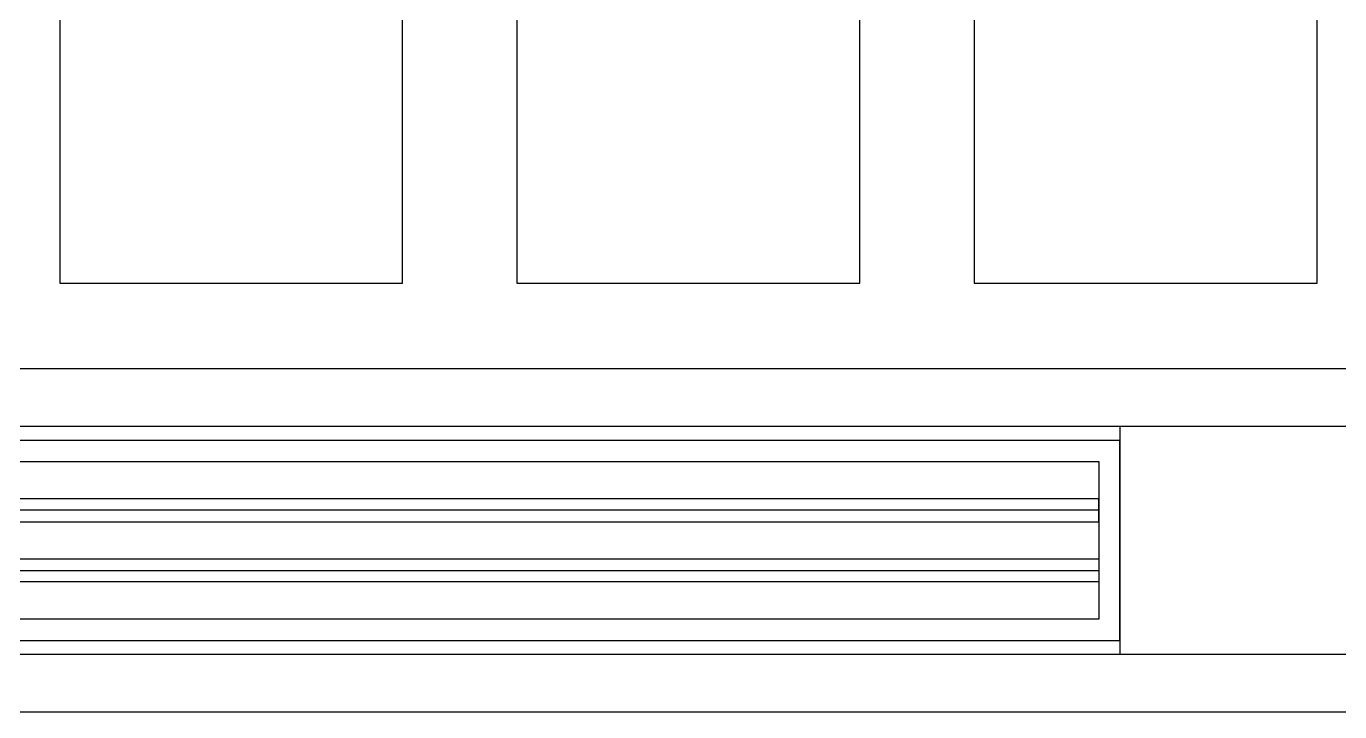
# Model space of a CAD drawing. Header units: millimetres. Extents: x -726012 to -647389, y -20772 to 18805.
# Drawn here: x -671153 to -670004, y 7519 to 8119 of the extents above; entities that cross this region are included whole.
import ezdxf
from ezdxf.enums import TextEntityAlignment as Align
from ezdxf.xclip import XClip

# ---------------------------------------------------------------- set-up
doc = ezdxf.new("R2010")
doc.units = ezdxf.units.MM
doc.header["$XCLIPFRAME"] = 0
for name, color, linetype in [('000 - WIPEOUT', 250, 'Continuous'), ('001 - ASCESSORIES', 251, 'Continuous'), ('A04_TUBE SERIES', 2, 'Continuous'), ('A11_ALU.SOLID SHEET', 2, 'Continuous')]:
    doc.layers.add(name, color=color, linetype=linetype)
doc.layers.add('008 - LIGHTING', color=1, linetype='Continuous', lineweight=9)

# ---------------------------------------------------------------- blocks, each defined once
blk = doc.blocks.new('*U536')
at = {"layer": '001 - ASCESSORIES', "color": 0, "linetype": 'ByBlock'}
blk.add_lwpolyline([(800, 87.5), (-800, 87.5), (-800, -87.5), (800, -87.5)], close=True, dxfattribs=at)
at = {"layer": '001 - ASCESSORIES', "linetype": 'ByBlock'}
for points in [[(-781.5, 69), (781.5, 69), (781.5, -69), (-781.5, -69)], [(781.5, 36.3), (-781.5, 36.3), (-781.5, 16.3), (781.5, 16.3)], [(-781.5, -16.3), (781.5, -16.3), (781.5, -36.3), (-781.5, -36.3)]]:
    blk.add_lwpolyline(points, close=True, dxfattribs=at)
for points in [[(781.5, 26.3), (-781.5, 26.3)], [(-781.5, -26.3), (781.5, -26.3)]]:
    blk.add_lwpolyline(points, dxfattribs=at)
blk = doc.blocks.new('*U534')
blk.add_point((0, 0))
at = {"layer": 'Defpoints', "color": 250}
blk.add_text('AL.SHEET-HAT-TYPE-C', height=7, rotation=270, dxfattribs=at).set_placement((15, 0), align=Align.BOTTOM_CENTER)
blk.add_wipeout([(0, -100), (350, -100), (350, 100), (0, 100)]).dxf.layer = '000 - WIPEOUT'
at = {"layer": 'A11_ALU.SOLID SHEET', "color": 0}
blk.add_lwpolyline([(0, -100), (350, -100), (350, 100), (0, 100)], close=True, dxfattribs=at)
blk = doc.blocks.new('*U549')
blk.add_wipeout([(-25, 0), (25, 0), (25, 81755), (-25, 81755)]).dxf.layer = '000 - WIPEOUT'
at = {"layer": 'A04_TUBE SERIES', "color": 0}
blk.add_lwpolyline([(-25, 0), (25, 0), (25, 81755), (-25, 81755)], close=True, dxfattribs=at)
at = {"layer": 'Defpoints', "color": 250, "flags": 1}
blk.add_attdef('EXTR.OVL-LENGTH_', (-33.1, -9), '', height=5, dxfattribs=at)
blk = doc.blocks.new('*U550')
blk.add_wipeout([(-25, 0), (25, 0), (25, 81755), (-25, 81755)]).dxf.layer = '000 - WIPEOUT'
at = {"layer": 'A04_TUBE SERIES', "color": 0}
blk.add_lwpolyline([(-25, 0), (25, 0), (25, 81755), (-25, 81755)], close=True, dxfattribs=at)
at = {"layer": 'Defpoints', "color": 250, "flags": 1}
blk.add_attdef('EXTR.OVL-LENGTH_', (-33.1, -9), '', height=5, dxfattribs=at)
blk = doc.blocks.new('*U1262')
at = {"color": 3}
for points in [[(-275, -11250), (275, -11250), (275, -11550), (-275, -11550)], [(-275, -11650), (275, -11650), (275, -11950), (-275, -11950)], [(-275, -12050), (275, -12050), (275, -12350), (-275, -12350)]]:
    blk.add_wipeout(points, dxfattribs=at).dxf.layer = '000 - WIPEOUT'
at = {"layer": 'A11_ALU.SOLID SHEET', "color": 0, "linetype": 'ByBlock'}
for points in [[(-275, -11550), (275, -11550), (275, -11250), (-275, -11250)], [(-275, -11950), (275, -11950), (275, -11650), (-275, -11650)], [(-275, -12350), (275, -12350), (275, -12050), (-275, -12050)]]:
    blk.add_lwpolyline(points, close=True, dxfattribs=at)
blk = doc.blocks.new('*U1309')
at = {"layer": 'A11_ALU.SOLID SHEET', "color": 0, "linetype": 'ByBlock', "rotation": 90}
blk.add_blockref('*U1262', (62308.5, 4590), dxfattribs=at)
at = {"layer": 'A11_ALU.SOLID SHEET', "color": 1}
blk.add_blockref('*U534', (74486, 4090), dxfattribs=at)
at = {"layer": '008 - LIGHTING'}
blk.add_blockref('*U536', (73686, 4090), dxfattribs=at)
at = {"layer": 'A04_TUBE SERIES', "color": 0, "linetype": 'ByBlock', "rotation": 270}
for name, p in [('*U549', (21303.5, 4215)), ('*U550', (21303.5, 3965))]:
    blk.add_blockref(name, p, dxfattribs=at)

msp = doc.modelspace()

# ---------------------------------------------------------------- block references
at = {"layer": 'A11_ALU.SOLID SHEET'}
ref = msp.add_blockref('*U1309', (-744682.4, 3579), dxfattribs=at)
XClip(ref).set_block_clipping_path([(22516.8245944298, -23612.0000696909), (92487.8891097467, 7199.9972603897)])

doc.saveas('drawing.dxf')
